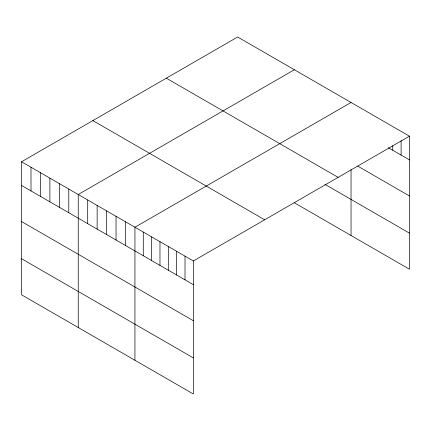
<?xml version="1.0" encoding="UTF-8"?>
<svg xmlns="http://www.w3.org/2000/svg" width="431" height="431" viewBox="0 0 431 431"><rect width="100%" height="100%" fill="white"/><g stroke="black" fill="none" stroke-linecap="round" stroke-linejoin="round"><path stroke-width="0.65" d="M409.45 136.196L193.352 260.96L193.352 393.993L21.55 294.804L21.55 161.77L237.648 37.007L409.45 136.196L409.45 269.23L294.346 202.769M294.346 69.741L78.243 194.505L78.243 327.533M351.039 102.476L134.941 227.239L134.941 360.268M388.309 147.688L409.45 159.89M357.714 166.102L409.45 195.97M166.339 78.183L338.136 177.367M324.915 184.339L409.45 233.144M92.864 120.599L264.661 219.788M21.55 161.77L193.352 260.96M21.55 185.465L193.352 284.654M21.55 221.55L193.352 320.734M21.55 258.724L193.352 357.908M401.105 140.592L401.105 155.074M392.76 145.646L392.76 150.257M351.039 169.55L351.039 235.504M185.007 256.143L185.007 279.838M176.662 251.327L176.662 275.021M168.316 246.51L168.316 270.199M159.971 241.689L159.971 265.383M151.626 236.872L151.626 260.566M143.281 232.056L143.281 255.75M125.491 221.782L125.491 245.476M116.041 216.324L116.041 240.019M106.592 210.872L106.592 234.566M97.142 205.415L97.142 229.109M87.692 199.962L87.692 223.651M68.793 189.047L68.793 212.742M59.349 183.595L59.349 207.289M49.899 178.138L49.899 201.832M40.449 172.686L40.449 196.374M31 167.228L31 190.922"/></g></svg>
